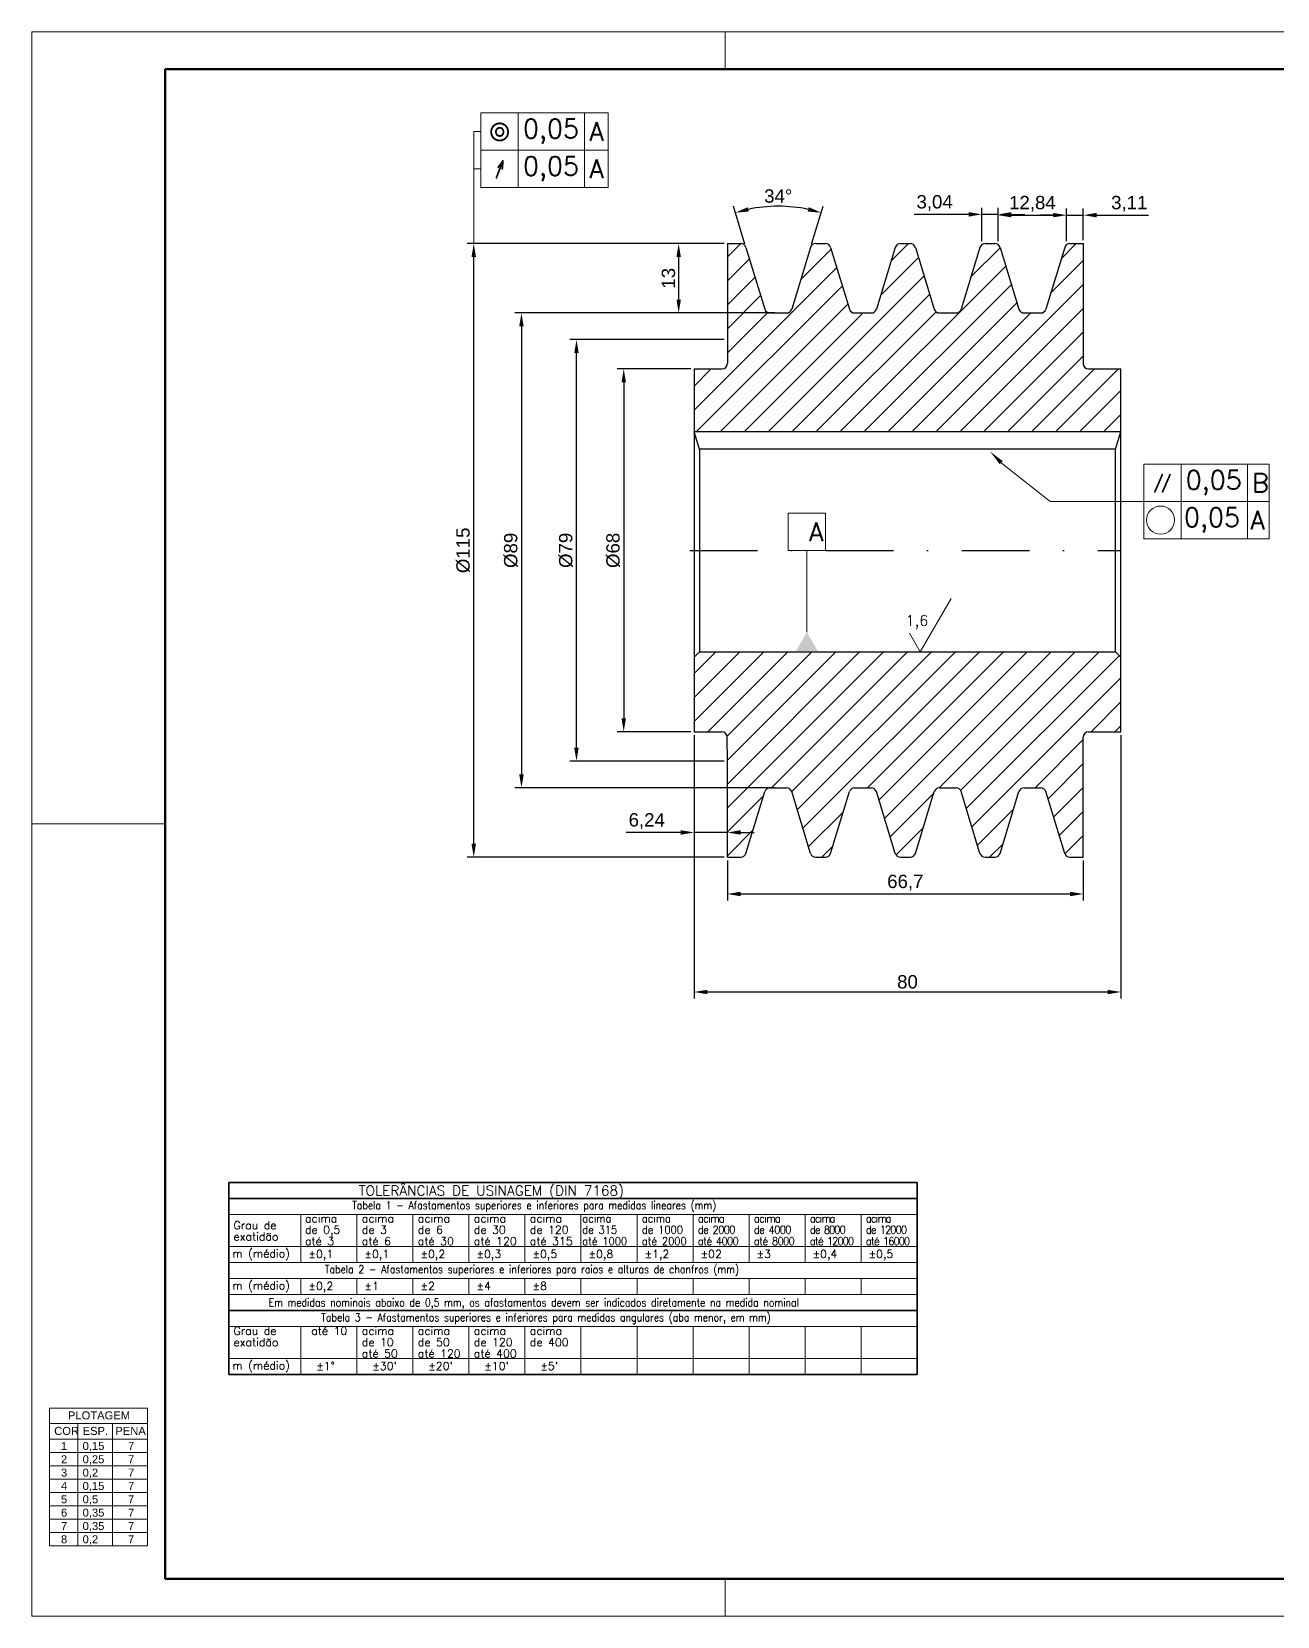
# Model space of a CAD drawing. Header units: millimetres. Extents: x 14587 to 15007, y 5109 to 5406.
# Drawn here: x 14586.8 to 14820.3, y 5109.5 to 5406.5 of the extents above; entities that cross this region are included whole.
import ezdxf

# ---------------------------------------------------------------- set-up
doc = ezdxf.new("R2010")
doc.units = ezdxf.units.MM
doc.linetypes.add('CENTER2', pattern=[28.575, 19.05, -3.175, 3.175, -3.175])
doc.linetypes.add('DASHDOT', pattern=[25.4, 12.7, -6.35, 0, -6.35])
for name, color, linetype, lineweight in [('CENTRO', 1, 'CENTER2', 15), ('CONTORNO', 7, 'Continuous', 35), ('FINA', 4, 'Continuous', 15), ('FORMATO-FINA', 8, 'Continuous', 20), ('FORMATO-GROSSA', 5, 'Continuous', 50), ('TEXTO', 2, 'Continuous', 25)]:
    doc.layers.add(name, color=color, linetype=linetype, lineweight=lineweight)
doc.layers.add('INVISÍVEL', color=7, linetype='Continuous', lineweight=20, plot=False)
doc.styles.add('ACDINGDT', font='amgdt.shx')
doc.styles.add('ROMANS', font='romans.shx')
doc.styles.get("Standard").update_dxf_attribs({"font": 'arial.ttf'})
doc.dimstyles.new('ISO-25', dxfattribs={"dimtxt": 2.5, "dimasz": 2.5, "dimexe": 1.25, "dimexo": 0.625, "dimtad": 1, "dimtxsty": 'Standard', "dimcen": 2.5, "dimadec": 0, "dimazin": 0, "dimtfac": 1, "dimtmove": 0, "dimatfit": 3, "dimfxl": 1, "dimarcsym": 0})

# ---------------------------------------------------------------- blocks, each defined once
blk = doc.blocks.new('PLOTAGEM')
at = {"layer": 'INVISÍVEL', "color": 7}
for p, q in [((0, 0), (18.35, 0)), ((0, -25.82), (0, 0)), ((0, -2.91), (18.35, -2.91)), ((5.32, -25.82), (5.32, -2.91)), ((11.8, -2.91), (11.8, -25.82)), ((18.35, -25.82), (18.35, 0)), ((0, -5.82), (18.35, -5.82)), ((0, -8.32), (18.35, -8.32)), ((0, -10.82), (18.35, -10.82)), ((0, -13.32), (18.35, -13.32)), ((0, -15.82), (18.35, -15.82)), ((0, -18.32), (18.35, -18.32)), ((0, -20.82), (18.35, -20.82)), ((0, -23.32), (18.35, -23.32)), ((0, -25.82), (18.35, -25.82))]:
    blk.add_line(p, q, dxfattribs=at)
at = {"layer": 'FORMATO-GROSSA', "color": 8}
blk.add_text('8', height=1.5, dxfattribs=at).set_placement((2.13, -25.35))
at = {"layer": 'INVISÍVEL', "color": 7}
for s, p in [('PLOTAGEM', (3.44, -2.12)), ('COR', (0.86, -5.03)), ('ESP.', (6.19, -5.03)), ('PENA', (12.33, -5.03)), ('0,15', (6.19, -7.85)), ('0,25', (6.19, -10.35)), ('7', (14.7, -7.85)), ('7', (14.7, -10.35)), ('0,2', (6.19, -12.85)), ('7', (14.7, -12.85)), ('0,15', (6.19, -15.35)), ('7', (14.7, -15.35)), ('0,5', (6.19, -17.85)), ('7', (14.7, -17.85)), ('0,35', (6.19, -20.35)), ('7', (14.7, -20.35)), ('7', (2.13, -22.85)), ('0,35', (6.19, -22.85)), ('7', (14.7, -22.85)), ('0,2', (6.19, -25.35)), ('7', (14.7, -25.35))]:
    blk.add_text(s, height=1.5, dxfattribs=at).set_placement(p)
at = {"layer": 'INVISÍVEL', "color": 2}
blk.add_text('2', height=1.5, dxfattribs=at).set_placement((2.13, -10.35))
at = {"layer": 'INVISÍVEL', "color": 1}
blk.add_text('1', height=1.5, dxfattribs=at).set_placement((2.13, -7.85))
at = {"layer": 'INVISÍVEL', "color": 3}
blk.add_text('3', height=1.5, dxfattribs=at).set_placement((2.13, -12.85))
at = {"layer": 'INVISÍVEL', "color": 4}
blk.add_text('4', height=1.5, dxfattribs=at).set_placement((2.13, -15.35))
at = {"layer": 'INVISÍVEL', "color": 5}
blk.add_text('5', height=1.5, dxfattribs=at).set_placement((2.13, -17.85))
at = {"layer": 'INVISÍVEL', "color": 6}
blk.add_text('6', height=1.5, dxfattribs=at).set_placement((2.13, -20.35))
blk = doc.blocks.new('fatec_A3')
at = {"layer": 'FORMATO-FINA'}
for p, q in [((420, 297), (0, 297)), ((0, 297), (0, 0)), ((130, 297), (130, 290)), ((25, 148.5), (0, 148.5)), ((130, 7), (130, 0)), ((0, 0), (420, 0))]:
    blk.add_line(p, q, dxfattribs=at)
at = {"layer": 'FORMATO-GROSSA'}
for p, q in [((25, 290), (25, 7)), ((413, 290), (25, 290)), ((25, 7), (413, 7))]:
    blk.add_line(p, q, dxfattribs=at)
at = {"layer": 'INVISÍVEL'}
blk.add_blockref('PLOTAGEM', (3.36, 39.03), dxfattribs=at)
blk = doc.blocks.new('*U7')
at = {"color": 0, "linetype": 'DASHDOT', "transparency": 16777216}
blk.add_line((-29.81, 0), (51, 0), dxfattribs=at)
blk = doc.blocks.new('*D11')
at = {"color": 0, "lineweight": -2, "transparency": 16777216}
for p, q in [((14720.5, 5366.67), (14718.32, 5373.77)), ((14732.98, 5366.67), (14735.15, 5373.77))]:
    blk.add_line(p, q, dxfattribs=at)
blk.add_arc((14726.74, 5346.25), 27.53, 78.2054, 101.7946, dxfattribs=at)
at = {"color": 0, "transparency": 16777216}
for points in [[(14721.21, 5372.79), (14721.01, 5373.6), (14718.69, 5372.58)], [(14732.47, 5373.6), (14732.26, 5372.79), (14734.79, 5372.58)]]:
    blk.add_solid(points, dxfattribs=at)
at = {"layer": 'Defpoints', "color": 0, "transparency": 16777216}
for p in [(14729.46, 5373.64), (14720.68, 5366.07), (14732.8, 5366.07), (14724.22, 5354.48), (14729.25, 5354.48)]:
    blk.add_point(p, dxfattribs=at)
at = {"color": 0, "transparency": 16777216, "insert": (14726.74, 5375.68), "char_height": 2.5, "attachment_point": 5}
blk.add_mtext('{\\C2;34°}', dxfattribs=at)
blk = doc.blocks.new('*D12')
at = {"color": 0, "lineweight": -2, "transparency": 16777216}
for p, q in [((14716.58, 5366.78), (14706.82, 5366.78)), ((14708.07, 5364.28), (14708.07, 5356.28)), ((14726.11, 5353.78), (14706.82, 5353.78))]:
    blk.add_line(p, q, dxfattribs=at)
at = {"color": 0, "transparency": 16777216}
for points in [[(14707.66, 5364.28), (14708.49, 5364.28), (14708.07, 5366.78)], [(14707.66, 5356.28), (14708.49, 5356.28), (14708.07, 5353.78)]]:
    blk.add_solid(points, dxfattribs=at)
at = {"layer": 'Defpoints', "color": 0, "transparency": 16777216}
for p in [(14717.21, 5366.78), (14708.07, 5353.78), (14726.74, 5353.78)]:
    blk.add_point(p, dxfattribs=at)
at = {"color": 0, "transparency": 16777216, "insert": (14706.17, 5360.28), "char_height": 2.5, "width": 3.7511, "attachment_point": 5, "rotation": 90}
blk.add_mtext('{\\C2;13}', dxfattribs=at)
blk = doc.blocks.new('*D13')
at = {"color": 0, "lineweight": -2, "transparency": 16777216}
for p, q in [((14780.8, 5367.21), (14780.8, 5373.36)), ((14783.91, 5367.4), (14783.91, 5373.36)), ((14778.3, 5372.11), (14775.8, 5372.11)), ((14780.8, 5372.11), (14783.91, 5372.11)), ((14786.41, 5372.11), (14796.17, 5372.11))]:
    blk.add_line(p, q, dxfattribs=at)
at = {"color": 0, "transparency": 16777216}
for points in [[(14778.3, 5372.53), (14778.3, 5371.7), (14780.8, 5372.11)], [(14786.41, 5372.53), (14786.41, 5371.7), (14783.91, 5372.11)]]:
    blk.add_solid(points, dxfattribs=at)
at = {"layer": 'Defpoints', "color": 0, "transparency": 16777216}
for p in [(14780.8, 5372.11), (14780.8, 5366.58), (14783.91, 5366.78)]:
    blk.add_point(p, dxfattribs=at)
at = {"color": 0, "transparency": 16777216, "insert": (14792.54, 5374.24), "char_height": 2.5, "attachment_point": 5}
blk.add_mtext('{\\C2;3,11}', dxfattribs=at)
blk = doc.blocks.new('*D14')
at = {"color": 0, "lineweight": -2, "transparency": 16777216}
for p, q in [((14764.92, 5367.21), (14764.92, 5373.51)), ((14767.96, 5367.21), (14767.96, 5373.51)), ((14762.42, 5372.26), (14752.19, 5372.26)), ((14767.96, 5372.26), (14764.92, 5372.26)), ((14770.46, 5372.26), (14772.96, 5372.26))]:
    blk.add_line(p, q, dxfattribs=at)
at = {"color": 0, "transparency": 16777216}
for points in [[(14762.42, 5372.67), (14762.42, 5371.84), (14764.92, 5372.26)], [(14770.46, 5372.67), (14770.46, 5371.84), (14767.96, 5372.26)]]:
    blk.add_solid(points, dxfattribs=at)
at = {"layer": 'Defpoints', "color": 0, "transparency": 16777216}
for p in [(14767.96, 5372.26), (14764.92, 5366.58), (14767.96, 5366.58)]:
    blk.add_point(p, dxfattribs=at)
at = {"color": 0, "transparency": 16777216, "insert": (14756.05, 5374.38), "char_height": 2.5, "attachment_point": 5}
blk.add_mtext('{\\C2;3,04}', dxfattribs=at)
blk = doc.blocks.new('*D15')
at = {"color": 0, "lineweight": -2, "transparency": 16777216}
for p, q in [((14710.96, 5274.65), (14710.96, 5225.26)), ((14790.96, 5274.65), (14790.96, 5225.26)), ((14713.46, 5226.51), (14788.46, 5226.51))]:
    blk.add_line(p, q, dxfattribs=at)
at = {"color": 0, "transparency": 16777216}
for points in [[(14713.46, 5226.92), (14713.46, 5226.09), (14710.96, 5226.51)], [(14788.46, 5226.92), (14788.46, 5226.09), (14790.96, 5226.51)]]:
    blk.add_solid(points, dxfattribs=at)
at = {"layer": 'Defpoints', "color": 0, "transparency": 16777216}
for p in [(14710.96, 5275.28), (14790.96, 5275.28), (14790.96, 5226.51)]:
    blk.add_point(p, dxfattribs=at)
at = {"color": 0, "transparency": 16777216, "insert": (14750.96, 5228.41), "char_height": 2.5, "attachment_point": 5}
blk.add_mtext('{\\C2;80}', dxfattribs=at)
blk = doc.blocks.new('*D16')
at = {"color": 0, "lineweight": -2, "transparency": 16777216}
for p, q in [((14717.21, 5251.15), (14717.21, 5243.63)), ((14783.91, 5251.15), (14783.91, 5243.63)), ((14719.71, 5244.88), (14781.41, 5244.88))]:
    blk.add_line(p, q, dxfattribs=at)
at = {"color": 0, "transparency": 16777216}
for points in [[(14719.71, 5245.29), (14719.71, 5244.46), (14717.21, 5244.88)], [(14781.41, 5245.29), (14781.41, 5244.46), (14783.91, 5244.88)]]:
    blk.add_solid(points, dxfattribs=at)
at = {"layer": 'Defpoints', "color": 0, "transparency": 16777216}
for p in [(14717.21, 5251.78), (14783.91, 5251.78), (14783.91, 5244.88)]:
    blk.add_point(p, dxfattribs=at)
at = {"color": 0, "transparency": 16777216, "insert": (14750.56, 5247.01), "char_height": 2.5, "attachment_point": 5}
blk.add_mtext('{\\C2;66,7}', dxfattribs=at)
blk = doc.blocks.new('*D17')
at = {"color": 0, "lineweight": -2, "transparency": 16777216}
for p, q in [((14710.96, 5274.65), (14710.96, 5255.16)), ((14717.21, 5252.4), (14717.21, 5257.66)), ((14708.46, 5256.41), (14698.22, 5256.41)), ((14717.21, 5256.41), (14710.96, 5256.41)), ((14719.71, 5256.41), (14722.21, 5256.41))]:
    blk.add_line(p, q, dxfattribs=at)
at = {"color": 0, "transparency": 16777216}
for points in [[(14708.46, 5256.83), (14708.46, 5255.99), (14710.96, 5256.41)], [(14719.71, 5256.83), (14719.71, 5255.99), (14717.21, 5256.41)]]:
    blk.add_solid(points, dxfattribs=at)
at = {"layer": 'Defpoints', "color": 0, "transparency": 16777216}
for p in [(14710.96, 5275.28), (14710.96, 5256.41), (14717.21, 5251.78)]:
    blk.add_point(p, dxfattribs=at)
at = {"color": 0, "transparency": 16777216, "insert": (14702.09, 5258.54), "char_height": 2.5, "attachment_point": 5}
blk.add_mtext('{\\C2;6,24}', dxfattribs=at)
blk = doc.blocks.new('*D18')
at = {"color": 0, "lineweight": -2, "transparency": 16777216}
for p, q in [((14710.34, 5343.28), (14696.52, 5343.28)), ((14697.77, 5340.78), (14697.77, 5277.78)), ((14710.34, 5275.28), (14696.52, 5275.28))]:
    blk.add_line(p, q, dxfattribs=at)
at = {"color": 0, "transparency": 16777216}
for points in [[(14697.36, 5340.78), (14698.19, 5340.78), (14697.77, 5343.28)], [(14697.36, 5277.78), (14698.19, 5277.78), (14697.77, 5275.28)]]:
    blk.add_solid(points, dxfattribs=at)
at = {"layer": 'Defpoints', "color": 0, "transparency": 16777216}
for p in [(14710.96, 5343.28), (14697.77, 5275.28), (14710.96, 5275.28)]:
    blk.add_point(p, dxfattribs=at)
at = {"color": 0, "transparency": 16777216, "insert": (14695.8, 5309.28), "char_height": 2.5, "attachment_point": 5, "rotation": 90}
blk.add_mtext('{\\C2;%%C68}', dxfattribs=at)
blk = doc.blocks.new('*D19')
at = {"color": 0, "lineweight": -2, "transparency": 16777216}
for p, q in [((14716.58, 5348.78), (14687.67, 5348.78)), ((14688.92, 5272.28), (14688.92, 5346.28)), ((14716.58, 5269.78), (14687.67, 5269.78))]:
    blk.add_line(p, q, dxfattribs=at)
at = {"color": 0, "transparency": 16777216}
for points in [[(14688.5, 5346.28), (14689.33, 5346.28), (14688.92, 5348.78)], [(14688.5, 5272.28), (14689.33, 5272.28), (14688.92, 5269.78)]]:
    blk.add_solid(points, dxfattribs=at)
at = {"layer": 'Defpoints', "color": 0, "transparency": 16777216}
for p in [(14688.92, 5348.78), (14717.21, 5348.78), (14717.21, 5269.78)]:
    blk.add_point(p, dxfattribs=at)
at = {"color": 0, "transparency": 16777216, "insert": (14686.94, 5309.28), "char_height": 2.5, "attachment_point": 5, "rotation": 90}
blk.add_mtext('{\\C2;%%C79}', dxfattribs=at)
blk = doc.blocks.new('*D20')
at = {"color": 0, "lineweight": -2, "transparency": 16777216}
for p, q in [((14726.11, 5353.78), (14677.35, 5353.78)), ((14678.6, 5351.28), (14678.6, 5267.28)), ((14726.11, 5264.78), (14677.35, 5264.78))]:
    blk.add_line(p, q, dxfattribs=at)
at = {"color": 0, "transparency": 16777216}
for points in [[(14678.19, 5351.28), (14679.02, 5351.28), (14678.6, 5353.78)], [(14678.19, 5267.28), (14679.02, 5267.28), (14678.6, 5264.78)]]:
    blk.add_solid(points, dxfattribs=at)
at = {"layer": 'Defpoints', "color": 0, "transparency": 16777216}
for p in [(14726.74, 5353.78), (14678.6, 5264.78), (14726.74, 5264.78)]:
    blk.add_point(p, dxfattribs=at)
at = {"color": 0, "transparency": 16777216, "insert": (14676.63, 5309.28), "char_height": 2.5, "attachment_point": 5, "rotation": 90}
blk.add_mtext('{\\C2;%%C89}', dxfattribs=at)
blk = doc.blocks.new('*D21')
at = {"color": 0, "lineweight": -2, "transparency": 16777216}
for p, q in [((14716.58, 5366.78), (14668.41, 5366.78)), ((14669.66, 5254.28), (14669.66, 5364.28)), ((14716.58, 5251.78), (14668.41, 5251.78))]:
    blk.add_line(p, q, dxfattribs=at)
at = {"color": 0, "transparency": 16777216}
for points in [[(14669.24, 5364.28), (14670.08, 5364.28), (14669.66, 5366.78)], [(14669.24, 5254.28), (14670.08, 5254.28), (14669.66, 5251.78)]]:
    blk.add_solid(points, dxfattribs=at)
at = {"layer": 'Defpoints', "color": 0, "transparency": 16777216}
for p in [(14669.66, 5366.78), (14717.21, 5366.78), (14717.21, 5251.78)]:
    blk.add_point(p, dxfattribs=at)
at = {"color": 0, "transparency": 16777216, "insert": (14667.69, 5309.28), "char_height": 2.5, "attachment_point": 5, "rotation": 90}
blk.add_mtext('{\\C2;%%C115}', dxfattribs=at)
blk = doc.blocks.new('*D10')
at = {"color": 0, "lineweight": -2, "transparency": 16777216}
for p, q in [((14767.96, 5370.98), (14767.96, 5373.36)), ((14780.8, 5371.95), (14780.8, 5373.36)), ((14770.46, 5372.11), (14778.3, 5372.11))]:
    blk.add_line(p, q, dxfattribs=at)
at = {"color": 0, "transparency": 16777216}
for points in [[(14770.46, 5372.53), (14770.46, 5371.7), (14767.96, 5372.11)], [(14778.3, 5372.53), (14778.3, 5371.7), (14780.8, 5372.11)]]:
    blk.add_solid(points, dxfattribs=at)
at = {"layer": 'Defpoints', "color": 0, "transparency": 16777216}
for p in [(14767.96, 5370.36), (14780.8, 5372.11), (14780.8, 5371.33)]:
    blk.add_point(p, dxfattribs=at)
at = {"color": 0, "transparency": 16777216, "insert": (14774.38, 5374.24), "char_height": 2.5, "attachment_point": 5}
blk.add_mtext('{\\C2;12,84}', dxfattribs=at)
blk = doc.blocks.new('TOLERÂNCIAS_USINAGEM')
at = {"layer": 'CONTORNO'}
for p, q in [((0, -48), (0, 0)), ((0, 0), (172, 0)), ((172, -48), (172, 0)), ((0, -4), (172, -4)), ((0, -32), (172, -32)), ((0, -48), (172, -48))]:
    blk.add_line(p, q, dxfattribs=at)
at = {"layer": 'FINA'}
for p, q in [((0, -8), (172, -8)), ((18, -20), (18, -8)), ((32, -20), (32, -8)), ((46, -20), (46, -8)), ((60, -20), (60, -8)), ((74, -20), (74, -8)), ((88, -20), (88, -8)), ((102, -20), (102, -8)), ((116, -20), (116, -8)), ((130, -20), (130, -8)), ((144, -20), (144, -8)), ((158, -20), (158, -8)), ((0, -16), (172, -16)), ((0, -20), (172, -20)), ((0, -24), (172, -24)), ((18, -28), (18, -24)), ((32, -28), (32, -24)), ((46, -28), (46, -24)), ((60, -28), (60, -24)), ((74, -28), (74, -24)), ((88, -28), (88, -24)), ((102, -28), (102, -24)), ((116, -28), (116, -24)), ((130, -28), (130, -24)), ((144, -28), (144, -24)), ((158, -28), (158, -24)), ((0, -28), (172, -28)), ((0, -36), (172, -36)), ((18, -48), (18, -36)), ((32, -48), (32, -36)), ((46, -48), (46, -36)), ((60, -48), (60, -36)), ((74, -48), (74, -36)), ((88, -48), (88, -36)), ((102, -48), (102, -36)), ((116, -48), (116, -36)), ((130, -48), (130, -36)), ((144, -48), (144, -36)), ((158, -48), (158, -36)), ((0, -44), (172, -44))]:
    blk.add_line(p, q, dxfattribs=at)
at = {"layer": 'TEXTO', "style": 'ROMANS'}
for s, height, p in [('TOLERÂNCIAS DE USINAGEM (DIN 7168)', 2.5, (32.44, -3.28)), ('m (médio)', 2, (0.87, -18.74)), ('m (médio)', 2, (0.87, -26.74)), ('m (médio)', 2, (0.87, -46.74))]:
    blk.add_text(s, height=height, dxfattribs=at).set_placement(p)
at = {"layer": 'TEXTO', "style": 'ROMANS', "width": 0.85}
for s, p in [('Tabela 1 - Afastamentos superiores e inferiores para medidas lineares (mm)', (30.81, -6.71)), ('Tabela 2 - Afastamentos superiores e inferiores para raios e alturas de chanfros (mm)', (23.98, -22.71)), ('Em medidas nominais abaixo de 0,5 mm, os afastamentos devem ser indicados diretamente na medida nominal', (9.94, -31)), ('Tabela 3 - Afastamentos superiores e inferiores para medidas angulares (aba menor, em mm)', (23.08, -34.71))]:
    blk.add_text(s, height=2, dxfattribs=at).set_placement(p)
at = {"layer": 'TEXTO', "char_height": 2, "attachment_point": 1, "line_spacing_factor": 0.85, "style": 'ROMANS'}
for s, width, insert in [('acima de 0,5 até 3', 12.6684, (19.02, -8)), ('acima\\Pde 3 até 6', 12.6684, (33.22, -8)), ('acima\\Pde 6 até 30', 12.6684, (47.22, -8)), ('acima\\Pde 30 até 120', 14.4641, (61.22, -8)), ('acima\\Pde 120 até 315', 12.6684, (75.22, -8)), ('{\\W0.9;acima\\Pde 315 até 1000}', 13.7297, (88.34, -8)), ('{\\W0.9;acima\\Pde 1000 até 2000}', 12.6684, (103.22, -8)), ('{\\W0.9;\\T0.9;acima\\Pde 2000 até 4000}', 12.6684, (117.22, -8)), ('{\\W0.9;\\T0.9;acima\\Pde 4000 até 8000}', 12.6684, (131.22, -8)), ('{\\W0.9;\\T0.85;acima\\Pde 8000 até 12000}', 12.6684, (145.22, -8)), ('{\\W0.9;\\T0.85;acima\\Pde 12000 até 16000}', 12.6684, (159.22, -8)), ('Grau de exatidão', 17.7309, (1.16, -9.71)), ('%%P0,1', 9.0401, (19.89, -16.87)), ('%%P0,1', 9.0401, (33.89, -16.87)), ('%%P0,2', 9.0401, (47.89, -16.87)), ('%%P0,3', 9.0401, (61.89, -16.87)), ('%%P0,5', 9.0401, (75.89, -16.87)), ('%%P0,8', 9.0401, (89.89, -16.87)), ('%%P1,2', 9.0401, (103.89, -16.87)), ('%%P02', 9.0401, (117.89, -16.87)), ('%%P3', 9.0401, (131.89, -16.87)), ('%%P0,4', 9.0401, (145.89, -16.87)), ('%%P0,5', 9.0401, (159.89, -16.87)), ('%%P0,2', 9.0401, (19.89, -24.87)), ('%%P1', 9.0401, (33.89, -24.87)), ('%%P2', 9.0401, (47.89, -24.87)), ('%%P4', 9.0401, (61.89, -24.87)), ('%%P8', 9.0401, (75.89, -24.87)), ('Grau de exatidão', 17.7309, (1.16, -36.09)), (' até 10', 12.6684, (19.22, -36.09)), ('acima\\Pde 10 até 50', 12.6684, (33.22, -36.09)), ('acima de 50 até 120', 12.6684, (47.22, -36.09)), ('acima\\Pde 120 até 400', 14.4641, (61.22, -36.09)), ('acima de 400', 12.6684, (75.22, -36.09)), ('%%P1%%D', 5.5483, (21.83, -44.87)), ("%%P30'", 5.5483, (35.83, -44.87)), ("%%P20'", 5.5483, (49.83, -44.87)), ("%%P10'", 5.5483, (63.83, -44.87)), ("%%P5'", 5.5483, (77.83, -44.87))]:
    blk.add_mtext_dynamic_manual_height_columns(s, width=width, gutter_width=25, heights=[0], dxfattribs=dict(at, insert=insert))

msp = doc.modelspace()

# ---------------------------------------------------------------- hatches: boundary and pattern name
h = msp.add_hatch()
h.set_pattern_fill('ANSI31', color=4)
h.paths.add_polyline_path([(14783.908, 5348.777), (14783.908, 5353.777), (14783.908, 5366.777), (14781.393, 5366.777, 0.3297505), (14780.436, 5366.069), (14776.895, 5354.484, -0.3297505), (14775.938, 5353.777), (14772.817, 5353.777, -0.3297505), (14771.861, 5354.484), (14768.319, 5366.069, 0.3297505), (14767.363, 5366.777), (14765.513, 5366.777, 0.3297505), (14764.556, 5366.069), (14761.015, 5354.484, -0.3297505), (14760.058, 5353.777), (14756.937, 5353.777, -0.3297505), (14755.981, 5354.484), (14752.439, 5366.069, 0.3297505), (14751.483, 5366.777), (14749.633, 5366.777, 0.3297505), (14748.676, 5366.069), (14745.135, 5354.484, -0.3297505), (14744.178, 5353.777), (14741.057, 5353.777, -0.3297505), (14740.101, 5354.484), (14736.559, 5366.069, 0.3297505), (14735.603, 5366.777), (14733.753, 5366.777, 0.3297505), (14732.796, 5366.069), (14729.255, 5354.484, -0.3297505), (14728.298, 5353.777), (14725.177, 5353.777, -0.3297505), (14724.221, 5354.484), (14720.679, 5366.069, 0.3297505), (14719.723, 5366.777), (14717.208, 5366.777), (14717.208, 5348.777), (14717.208, 5343.277), (14710.964, 5343.277), (14710.964, 5331.477), (14790.964, 5331.477), (14790.964, 5343.277), (14783.908, 5343.277)])
h = msp.add_hatch()
h.set_pattern_fill('ANSI31', color=4)
h.paths.add_polyline_path([(14790.964, 5289.277), (14789.964, 5290.277), (14711.964, 5290.277), (14710.964, 5289.277), (14710.964, 5275.277), (14717.168, 5275.277), (14717.208, 5269.777), (14717.208, 5251.777), (14719.723, 5251.777, 0.3297505), (14720.679, 5252.484), (14724.221, 5264.069, -0.3297505), (14725.177, 5264.777), (14728.298, 5264.777, -0.3297505), (14729.255, 5264.069), (14732.796, 5252.484, 0.3297505), (14733.753, 5251.777), (14735.603, 5251.777, 0.3297505), (14736.559, 5252.484), (14740.101, 5264.069, -0.3297505), (14741.057, 5264.777), (14744.178, 5264.777, -0.3297505), (14745.135, 5264.069), (14748.676, 5252.484, 0.3297505), (14749.633, 5251.777), (14751.483, 5251.777, 0.3297505), (14752.439, 5252.484), (14755.981, 5264.069, -0.3297505), (14756.937, 5264.777), (14760.058, 5264.777, -0.3297505), (14761.015, 5264.069), (14764.556, 5252.484, 0.3297505), (14765.513, 5251.777), (14767.363, 5251.777, 0.3297505), (14768.319, 5252.484), (14771.861, 5264.069, -0.3297505), (14772.817, 5264.777), (14775.938, 5264.777, -0.3297505), (14776.895, 5264.069), (14780.436, 5252.484, 0.3297505), (14781.393, 5251.777), (14783.908, 5251.777), (14783.908, 5264.777), (14783.908, 5269.777), (14783.908, 5275.277), (14790.964, 5275.277)])

# ---------------------------------------------------------------- linework, layer by layer
for p, q in [((14717.208, 5366.777), (14719.723, 5366.777)), ((14717.208, 5366.777), (14719.723, 5366.777)), ((14717.208, 5366.777), (14717.208, 5348.777)), ((14720.679, 5366.069), (14724.221, 5354.484)), ((14720.679, 5366.069), (14724.221, 5354.484)), ((14732.796, 5366.069), (14729.255, 5354.484)), ((14732.796, 5366.069), (14729.255, 5354.484)), ((14733.753, 5366.777), (14735.603, 5366.777)), ((14733.753, 5366.777), (14735.603, 5366.777)), ((14736.559, 5366.069), (14740.101, 5354.484)), ((14736.559, 5366.069), (14740.101, 5354.484)), ((14748.676, 5366.069), (14745.135, 5354.484)), ((14748.676, 5366.069), (14745.135, 5354.484)), ((14749.633, 5366.777), (14751.483, 5366.777)), ((14749.633, 5366.777), (14751.483, 5366.777)), ((14752.439, 5366.069), (14755.981, 5354.484)), ((14752.439, 5366.069), (14755.981, 5354.484)), ((14764.556, 5366.069), (14761.015, 5354.484)), ((14764.556, 5366.069), (14761.015, 5354.484)), ((14765.513, 5366.777), (14767.363, 5366.777)), ((14765.513, 5366.777), (14767.363, 5366.777)), ((14768.319, 5366.069), (14771.861, 5354.484)), ((14768.319, 5366.069), (14771.861, 5354.484)), ((14780.436, 5366.069), (14776.895, 5354.484)), ((14780.436, 5366.069), (14776.895, 5354.484)), ((14781.393, 5366.777), (14783.908, 5366.777)), ((14781.393, 5366.777), (14783.908, 5366.777)), ((14783.908, 5366.777), (14783.908, 5353.777)), ((14725.177, 5353.777), (14728.298, 5353.777)), ((14725.177, 5353.777), (14728.298, 5353.777)), ((14741.057, 5353.777), (14744.178, 5353.777)), ((14741.057, 5353.777), (14744.178, 5353.777)), ((14756.937, 5353.777), (14760.058, 5353.777)), ((14756.937, 5353.777), (14760.058, 5353.777)), ((14772.817, 5353.777), (14775.938, 5353.777)), ((14772.817, 5353.777), (14775.938, 5353.777)), ((14783.908, 5353.777), (14783.908, 5348.777)), ((14717.208, 5348.777), (14717.208, 5344.277)), ((14783.908, 5348.777), (14783.908, 5344.277)), ((14710.964, 5343.277), (14710.964, 5275.277)), ((14710.964, 5343.277), (14716.208, 5343.277)), ((14784.908, 5343.277), (14790.964, 5343.277)), ((14790.964, 5275.277), (14790.964, 5343.277)), ((14790.964, 5331.477), (14710.964, 5331.477)), ((14711.964, 5328.277), (14710.964, 5331.477)), ((14789.964, 5328.277), (14790.964, 5331.477)), ((14711.964, 5328.277), (14711.964, 5290.277)), ((14789.964, 5328.277), (14711.964, 5328.277)), ((14789.964, 5290.277), (14789.964, 5328.277)), ((14790.964, 5290.277), (14790.964, 5328.277)), ((14711.964, 5290.277), (14710.964, 5289.277)), ((14711.964, 5290.277), (14789.964, 5290.277)), ((14789.964, 5290.277), (14790.964, 5289.277)), ((14710.964, 5275.277), (14716.175, 5275.277)), ((14784.908, 5275.277), (14790.964, 5275.277)), ((14717.208, 5269.777), (14717.175, 5274.284)), ((14783.908, 5269.777), (14783.908, 5274.277)), ((14717.208, 5251.777), (14717.208, 5269.777)), ((14783.908, 5264.777), (14783.908, 5269.777)), ((14720.679, 5252.484), (14724.221, 5264.069)), ((14720.679, 5252.484), (14724.221, 5264.069)), ((14725.177, 5264.777), (14728.298, 5264.777)), ((14725.177, 5264.777), (14728.298, 5264.777)), ((14732.796, 5252.484), (14729.255, 5264.069)), ((14732.796, 5252.484), (14729.255, 5264.069)), ((14736.559, 5252.484), (14740.101, 5264.069)), ((14736.559, 5252.484), (14740.101, 5264.069)), ((14741.057, 5264.777), (14744.178, 5264.777)), ((14741.057, 5264.777), (14744.178, 5264.777)), ((14748.676, 5252.484), (14745.135, 5264.069)), ((14748.676, 5252.484), (14745.135, 5264.069)), ((14752.439, 5252.484), (14755.981, 5264.069)), ((14752.439, 5252.484), (14755.981, 5264.069)), ((14756.937, 5264.777), (14760.058, 5264.777)), ((14756.937, 5264.777), (14760.058, 5264.777)), ((14764.556, 5252.484), (14761.015, 5264.069)), ((14764.556, 5252.484), (14761.015, 5264.069)), ((14768.319, 5252.484), (14771.861, 5264.069)), ((14768.319, 5252.484), (14771.861, 5264.069)), ((14772.817, 5264.777), (14775.938, 5264.777)), ((14772.817, 5264.777), (14775.938, 5264.777)), ((14780.436, 5252.484), (14776.895, 5264.069)), ((14780.436, 5252.484), (14776.895, 5264.069)), ((14783.908, 5251.777), (14783.908, 5264.777)), ((14717.208, 5251.777), (14719.723, 5251.777)), ((14717.208, 5251.777), (14719.723, 5251.777)), ((14733.753, 5251.777), (14735.603, 5251.777)), ((14733.753, 5251.777), (14735.603, 5251.777)), ((14749.633, 5251.777), (14751.483, 5251.777)), ((14749.633, 5251.777), (14751.483, 5251.777)), ((14765.513, 5251.777), (14767.363, 5251.777)), ((14765.513, 5251.777), (14767.363, 5251.777)), ((14781.393, 5251.777), (14783.908, 5251.777)), ((14781.393, 5251.777), (14783.908, 5251.777))]:
    msp.add_line(p, q)
for centre, start, end in [((14719.723, 5365.777), 17, 90), ((14719.723, 5365.777), 17, 90), ((14733.753, 5365.777), 90, 163), ((14733.753, 5365.777), 90, 163), ((14735.603, 5365.777), 17, 90), ((14735.603, 5365.777), 17, 90), ((14749.633, 5365.777), 90, 163), ((14749.633, 5365.777), 90, 163), ((14751.483, 5365.777), 17, 90), ((14751.483, 5365.777), 17, 90), ((14765.513, 5365.777), 90, 163), ((14765.513, 5365.777), 90, 163), ((14767.363, 5365.777), 17, 90), ((14767.363, 5365.777), 17, 90), ((14781.393, 5365.777), 90, 163), ((14781.393, 5365.777), 90, 163), ((14725.177, 5354.777), 197, 270), ((14725.177, 5354.777), 197, 270), ((14728.298, 5354.777), 270, 343), ((14728.298, 5354.777), 270, 343), ((14741.057, 5354.777), 197, 270), ((14741.057, 5354.777), 197, 270), ((14744.178, 5354.777), 270, 343), ((14744.178, 5354.777), 270, 343), ((14756.937, 5354.777), 197, 270), ((14756.937, 5354.777), 197, 270), ((14760.058, 5354.777), 270, 343), ((14760.058, 5354.777), 270, 343), ((14772.817, 5354.777), 197, 270), ((14772.817, 5354.777), 197, 270), ((14775.938, 5354.777), 270, 343), ((14775.938, 5354.777), 270, 343), ((14716.208, 5344.277), 270, 0), ((14784.908, 5344.277), 180, 270), ((14716.175, 5274.277), 0.41826, 90), ((14784.908, 5274.277), 90, 180), ((14725.177, 5263.777), 90, 163), ((14725.177, 5263.777), 90, 163), ((14728.298, 5263.777), 17, 90), ((14728.298, 5263.777), 17, 90), ((14741.057, 5263.777), 90, 163), ((14741.057, 5263.777), 90, 163), ((14744.178, 5263.777), 17, 90), ((14744.178, 5263.777), 17, 90), ((14756.937, 5263.777), 90, 163), ((14756.937, 5263.777), 90, 163), ((14760.058, 5263.777), 17, 90), ((14760.058, 5263.777), 17, 90), ((14772.817, 5263.777), 90, 163), ((14772.817, 5263.777), 90, 163), ((14775.938, 5263.777), 17, 90), ((14775.938, 5263.777), 17, 90), ((14719.723, 5252.777), 270, 343), ((14719.723, 5252.777), 270, 343), ((14733.753, 5252.777), 197, 270), ((14733.753, 5252.777), 197, 270), ((14735.603, 5252.777), 270, 343), ((14735.603, 5252.777), 270, 343), ((14749.633, 5252.777), 197, 270), ((14749.633, 5252.777), 197, 270), ((14751.483, 5252.777), 270, 343), ((14751.483, 5252.777), 270, 343), ((14765.513, 5252.777), 197, 270), ((14765.513, 5252.777), 197, 270), ((14767.363, 5252.777), 270, 343), ((14767.363, 5252.777), 270, 343), ((14781.393, 5252.777), 197, 270), ((14781.393, 5252.777), 197, 270)]:
    msp.add_arc(centre, 1, start, end)
at = {"layer": 'FINA'}
for p, q in [((14671.013, 5391.288), (14694.846, 5391.288)), ((14671.013, 5391.288), (14671.013, 5384.288)), ((14678.013, 5391.288), (14678.013, 5384.288)), ((14690.43, 5391.288), (14690.43, 5384.288)), ((14694.846, 5391.288), (14694.846, 5384.288)), ((14669.66, 5366.777), (14669.66, 5387.788)), ((14669.66, 5387.788), (14671.013, 5387.788)), ((14671.013, 5384.288), (14694.846, 5384.288)), ((14671.013, 5384.288), (14671.013, 5377.288)), ((14678.013, 5384.288), (14678.013, 5377.288)), ((14690.43, 5384.288), (14690.43, 5377.288)), ((14694.846, 5384.288), (14694.846, 5377.288)), ((14671.013, 5380.788), (14669.66, 5380.788)), ((14671.013, 5377.288), (14694.846, 5377.288)), ((14768.54, 5325.716), (14777.713, 5318.441)), ((14795.254, 5325.441), (14818.754, 5325.441)), ((14795.254, 5325.441), (14795.254, 5311.441)), ((14802.254, 5325.441), (14802.254, 5311.441)), ((14814.671, 5325.441), (14814.671, 5311.441)), ((14818.754, 5325.441), (14818.754, 5318.441)), ((14795.254, 5318.441), (14777.713, 5318.441)), ((14795.282, 5318.441), (14818.782, 5318.441)), ((14818.754, 5318.441), (14818.754, 5311.441)), ((14735.598, 5316.234), (14728.598, 5316.234)), ((14728.598, 5316.234), (14728.598, 5309.234)), ((14735.598, 5309.234), (14735.598, 5316.234)), ((14795.254, 5311.441), (14818.754, 5311.441)), ((14728.598, 5309.234), (14735.598, 5309.234)), ((14732.098, 5309.234), (14732.098, 5293.936)), ((14753.369, 5290.277), (14759.124, 5300.246)), ((14751.348, 5293.777), (14753.369, 5290.277))]:
    msp.add_line(p, q, dxfattribs=at)
msp.add_circle((14798.403, 5314.959), 2.632, dxfattribs=at)
for points in [[(14768.82, 5325.996), (14768.261, 5325.437), (14766.419, 5327.838)], [(14734.119, 5290.436), (14732.098, 5293.936), (14730.077, 5290.436)]]:
    msp.add_trace(points, dxfattribs=at)

# ---------------------------------------------------------------- block references
at = {"color": 242, "linetype": 'DASHDOT', "true_color": 0xcd2027}
msp.add_blockref('*U7', (14739.964, 5309.277), dxfattribs=at)
at = {"layer": 'CENTRO'}
msp.add_blockref('fatec_A3', (14586.794, 5109.497), dxfattribs=at)
at = {"layer": 'FINA', "xscale": 0.75, "yscale": 0.75, "zscale": 0.75}
msp.add_blockref('TOLERÂNCIAS_USINAGEM', (14623.761, 5190.813), dxfattribs=at)

# ---------------------------------------------------------------- texts
at = {"layer": 'FINA', "char_height": 3.5, "attachment_point": 5, "style": 'ACDINGDT'}
for s, insert in [('r', (14674.513, 5387.788)), ('h', (14674.513, 5380.788)), ('f', (14798.754, 5321.941))]:
    msp.add_mtext(s, dxfattribs=dict(at, insert=insert))
at = {"layer": 'TEXTO', "style": 'ROMANS'}
for s, insert, char_height, attachment_point in [('0,05', (14678.888, 5387.788), 3.5, 4), ('A', (14691.305, 5387.788), 3.5, 4), ('0,05', (14678.888, 5380.788), 3.5, 4), ('A', (14691.305, 5380.788), 3.5, 4), ('0,05', (14803.129, 5321.941), 3.5, 4), ('B', (14815.546, 5321.941), 3.5, 4), ('0,05', (14802.796, 5314.941), 3.5, 4), ('A', (14815.213, 5314.941), 3.5, 4), ('\\pxqc;A', (14732.098, 5312.734), 3.5, 4), ('1,6', (14754.869, 5294.527), 2, 9)]:
    msp.add_mtext(s, dxfattribs=dict(at, insert=insert, char_height=char_height, attachment_point=attachment_point))

# ---------------------------------------------------------------- dimensions: what is measured, and where the dimension line sits
at = {"color": 1}
dim = msp.add_angular_dim_2l(base=(14729.456, 5373.644), line1=((14732.796, 5366.069), (14729.255, 5354.484)), line2=((14720.679, 5366.069), (14724.221, 5354.484)), text='{\\C2;<>}', dimstyle='ISO-25', override={"dimgap": 0.625, "dimadec": 2, "dimazin": 2, "dimtol": 0, "dimlim": 0, "dimtp": 0, "dimtm": 0, "dimtdec": 0}, dxfattribs=at)
dim.commit()
dim.dimension.update_dxf_attribs({"geometry": '*D11', "text_midpoint": (14726.738, 5373.779), "dimtype": 162})
for base, p1, p2, picture, middle in [((14767.958, 5372.255), (14764.918, 5366.581), (14767.958, 5366.581), '*D14', (14756.052, 5372.255)), ((14780.798, 5372.115), (14783.908, 5366.777), (14780.798, 5366.581), '*D13', (14792.538, 5372.115)), ((14710.964, 5256.408), (14717.208, 5251.777), (14710.964, 5275.277), '*D17', (14702.091, 5256.408)), ((14790.964, 5226.506), (14710.964, 5275.277), (14790.964, 5275.277), '*D15', (14750.964, 5226.506))]:
    dim = msp.add_linear_dim(base=base, p1=p1, p2=p2, text='{\\C2;<>}', dimstyle='ISO-25', dxfattribs=at)
    dim.commit()
    dim.dimension.update_dxf_attribs({"geometry": picture, "text_midpoint": middle, "dimtype": 160})
for base, p1, p2, picture, middle in [((14780.798, 5372.115), (14767.958, 5370.355), (14780.798, 5371.327), '*D10', (14774.378, 5374.242)), ((14783.908, 5244.878), (14717.208, 5251.777), (14783.908, 5251.777), '*D16', (14750.558, 5247.005))]:
    dim = msp.add_linear_dim(base=base, p1=p1, p2=p2, text='{\\C2;<>}', dimstyle='ISO-25', dxfattribs=at)
    dim.commit()
    dim.dimension.update_dxf_attribs({"geometry": picture, "text_midpoint": middle})
for base, p1, p2, text, picture, middle in [((14669.66, 5366.777), (14717.208, 5251.777), (14717.208, 5366.777), '{\\C2;%%C<>}', '*D21', (14667.689, 5309.277)), ((14708.075, 5353.777), (14717.208, 5366.777), (14726.738, 5353.777), '{\\C2;<>}', '*D12', (14706.173, 5360.277)), ((14678.604, 5264.777), (14726.738, 5353.777), (14726.738, 5264.777), '{\\C2;%%C<>}', '*D20', (14676.633, 5309.277)), ((14688.915, 5348.777), (14717.208, 5269.777), (14717.208, 5348.777), '{\\C2;%%C<>}', '*D19', (14686.944, 5309.277)), ((14697.775, 5275.277), (14710.964, 5343.277), (14710.964, 5275.277), '{\\C2;%%C<>}', '*D18', (14695.803, 5309.277))]:
    dim = msp.add_linear_dim(base=base, p1=p1, p2=p2, angle=90, text=text, dimstyle='ISO-25', dxfattribs=at)
    dim.commit()
    dim.dimension.update_dxf_attribs({"geometry": picture, "text_midpoint": middle})

doc.saveas('drawing.dxf')
